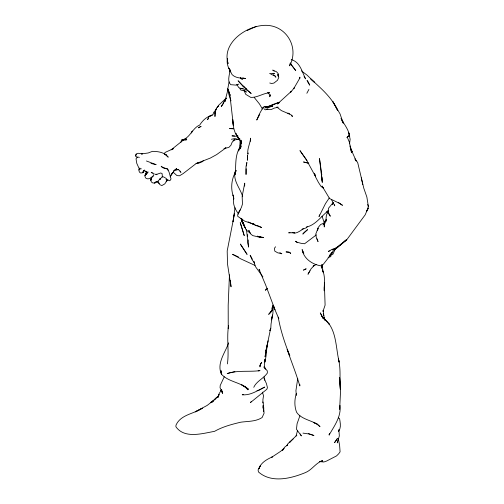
<?xml version="1.0" encoding="UTF-8"?>
<svg xmlns="http://www.w3.org/2000/svg" width="504" height="504" viewBox="0 0 504 504"><rect width="100%" height="100%" fill="white"/><g stroke="black" fill="none" stroke-linecap="round" stroke-linejoin="round"><path stroke-width="0.76" d="M264.959 359.257L264.298 366.427L265.564 369.104L263.888 366.937L267.296 370.849L267.341 373.086C263.636 378.46 256.46 381.251 253.758 387.318M324.261 286.839L324.236 290.77C324.053 283.853 325.634 276.387 322.384 269.917L323.177 272.217L322.043 264.965M299.886 78.441L299.899 77.125L299.187 79.204L293.882 88.358L294.538 87.557L290.417 92.528L291.488 91.199L277.458 103.975L278.895 103.377M233.673 197.971C232.558 204 235.059 209.45 238.663 214.112M264.947 359.27L264.921 362.099L266.074 355.893L267.177 344.635L265.066 356.763L268.122 340.792M299.861 384.584L299.842 385.995C296.213 373.577 291.344 361.658 287.154 349.392L289.806 355.83C284.899 343.369 280.501 330.404 278.239 317.167L278.794 318.692L274.995 309.815L265.702 285.094L259.043 269.363L259.831 270.579M321.489 265.079L321.451 268.141L321.495 265.022M246.122 168.802L246.04 174.472L246.009 166.597L246.859 162.446L246.45 165.974M229.446 274.812L228.186 305.329L228.23 328.545L228.57 325.691C226.498 338.316 229.232 351.212 227.405 363.901M329.068 213.57L330.303 216.229L328.003 212.953L328.488 208.291L333.339 202.343M244.667 186.096L244.724 183.173L242.147 196.403L242.474 204.032L241.466 207.295L237.68 214.641L237.737 216.329L244.667 221.117L253.518 224.179L252.202 223.669L253.266 223.826M322.106 265.041L321.993 267.908L321.943 264.965M250.412 141.315L250.545 138.209C250.217 143.678 246.992 148.699 247.855 154.3L248.207 152.983M214.912 116.651C215.076 113.022 214.975 108.53 218.238 106.142M273.288 305.418L272.891 313.614L271.429 319.908L272.525 315.094L271.032 324.104L270.787 328.57L269.848 330.668L270.686 328.23L265.929 351.118L266.54 347.401M273.155 305.43L273.011 307.553L271.732 311.277L268.676 314.37L270.453 312.014M141.013 168.311L140.95 169.067L139.079 168.443L136.773 163.34L136.023 158.773L137.573 156.99L139.375 157.374M242.128 220.015L242.197 219.278L241.851 221.086L242.802 223.184L242.399 221.281M297.511 430.58L296.05 436.054M146.362 174.264L146.5 173.023L145.001 175.531L145.013 176.715L146.04 178.378L148.05 178.914L151.899 177.584L151.496 177.559L150.879 180.325L151.477 178.882M235.784 171.013L236.275 170.837L235.166 171.883L234.858 174.699L235.456 170.837M227.518 58.773L227.354 60.234L228.06 63.636C221.174 41.756 249.499 23.474 268.632 25.471C287.885 27.455 299.029 48.806 289.561 65.835L290.254 63.013M248.226 239.929L247.899 242.827L248.56 247.08L246.437 229.547M247.514 236.59L247.741 234.606M147.326 172.551L145.662 174.069L145.001 175.531L147.326 172.551L146.576 173.061M227.48 58.848C226.315 63.378 228.173 67.763 230.719 71.417L228.892 68.109L230.322 71.94L229.969 70.062M297.751 378.384L295.911 390.688L296.371 395.224L296.245 393.75C294.437 399.811 294.292 406.268 296.585 412.266C301.027 418.862 310.155 420.134 316.802 423.914L313.822 422.585L317.306 424.318L320.002 426.655L316.726 423.599M235.324 173.716C236.048 164.203 234.782 154.287 240.748 146.116L238.644 150.973L240.717 143.155L240.326 146.557L239.91 145.228L240.112 140.351L240.477 141.391L237.352 135.967M242.185 219.12L241.989 220.689L246.147 229.975L250.268 233.213L248.781 230.322L250.438 233.711L252.674 235.582L260.392 237.434L257.342 236.086M234.984 207.724L233.056 221.81L233.705 216.317L234.543 213.457M349.524 143.823L350.148 139.236L348.73 132.842L349.713 136.464C348.9 130.63 345.404 125.679 342.241 120.878L343.23 122.472L341.082 118.295L342.222 121.18M323.152 310.344L322.982 311.396L325.099 305.147L324.349 282.757M238.871 212.846L239.079 211.579M328.003 212.953L328.362 211M338.776 430.183L338.556 431.329C341.422 427.594 340.225 422.894 339.595 418.641L338.285 417.778M272.947 305.027L272.154 309.047L271.914 307.812M235.166 171.883C232.829 180.797 240.534 188.616 242.708 196.762M337.693 440.874L337.252 442.903L339.337 435.935L338.89 429.61M180.986 142.235L181.459 140.087C189.857 138.732 192.118 128.155 199.773 124.998C202.507 120.525 206.848 116.392 212.178 115.429L210.943 115.75L212.222 114.704L212.915 114.811L213.564 112.606L216.626 108.883M221.962 390.846L221.684 392.043L221.829 390.751L222.686 393.429L220.053 387.746L220.216 385.472L224.261 376.79M228.016 89.391L224.948 101.335L225.761 99.017L221.25 106.627L223.644 103.112M229.099 81.894L227.764 88.925L230.032 95.369L229.811 94.16L233.346 125.244L232.691 119.36C232.993 126.428 234.215 133.793 239.255 139.148L235.803 133.403M215.051 116.109L215.113 112.505L215.032 113.432L215.718 109.771L215.447 111.075L215.869 110.13M339.961 405.285C341.504 416.361 334.347 425.924 329.131 434.984L329.471 433.642M234.562 213.463L227.191 250.973L227.524 264.083L231.046 286.795L230.328 280.369M137.416 157.576L135.633 156.032L136.162 154.073L138.109 153.279L142.651 153.821L141.233 153.934L148.17 152.983L152.454 151.339C158.193 151.427 164.506 152.233 168.229 157.166L165.344 154.64M270.251 94.903L269.753 96.743L270.49 94.935M329.131 434.984L329.515 433.553M135.633 156.032L136.162 154.073M328.394 210.395L326.353 215.41L325.836 221.565L326.441 219.574M270.906 311.503L270.465 312.915L270.913 311.497M319.549 214.874L319.019 216.575L325.489 203.572L329.251 197.971M324.198 223.82L325.093 221.004L326.252 219.435M241.101 146.412L240.32 148.775L240.944 146.122L241.057 140.213L241.391 143.753L240.402 139.999L241.158 142.229M228.652 342.827C225.231 352.825 216.493 363.031 221.395 374.176C228.488 382.026 240.578 382.171 248.466 389.233L241.674 384.836L245.265 387.078L247.943 389.806L244.938 386.19M218.251 396.982L219.083 394.462L217.829 396.85L216.241 397.87L218.251 396.982L216.764 397.316L212.102 402.129L212.94 401.726M224.948 101.335L226.038 98.192M164.411 154.255L165.035 152.46L173.534 148.598L171.152 149.82L183.248 140.15L186.776 139.715L185.365 139.885M299.893 415.787L297.064 423.807L296.472 429.263L301.342 435.916L300.308 433.994M147.905 172.45L143.81 170.472L143.111 172.399L142.267 172.91L140.402 172.916L139.545 172.211L138.858 170.585L139.81 168.008M335.236 249.089L332.949 254.192L330.832 255.326L330.826 256.649L328.085 257.279M151.395 178.227L150.658 179.84L151.364 181.969L152.819 182.952L154.646 183.072L157.418 181.648L162.219 176.885L162.307 175.625L162.067 173.496L160.719 172.985L157.009 174.245L155.49 174.252L156.952 174.724M143.81 170.472L142.941 172.33L144.1 170.799M235.538 171.398L236.036 170.421M143.898 170.497L142.941 172.33L144.547 169.974M306.848 93.265L308.914 89.428M309.928 270.812L307.988 274.252L311.144 268.72L314.553 265.173L313.104 266.213L316.361 264.474M208.404 118.295L207.591 119.7L209.009 116.449L210.565 115.592L209.696 116.676M170.169 176.885L172.714 172.519L171.266 174.768M266.15 289.101L265.451 290.298L267.529 288.219M191.514 132.502L192.452 131.027L191.218 133.012M333.352 202.684L332.281 204.41L333.566 202.904M262.823 107.787L259.283 114.206L256.738 120.04L259.774 114.332M223.285 102.841L226.088 98.526M346.267 239.621C341.321 245.372 334.158 248.705 329.918 255.169L332.514 252.221M271.448 310.748L272.229 309.658L271.341 310.836M275.549 246.771L274.516 248.201L274.743 251.074L277.609 252.775L281.868 253.789L279.827 252.662M170.9 175.329L174.579 170.264L176.728 168.594L173.407 170.988L176.91 169.609L178.756 169.829L180.93 172.355L180.01 171.02M221.697 389.617L219.164 393.567L218.453 395.961L212.014 401.669L207.194 405.399L195.224 411.863L202.381 408.19C193.725 414.005 180.697 414.515 176.003 425.143L175.883 426.724C184.514 439.072 202.387 433.471 214.553 431.342C222.68 426.712 231.802 424.33 240.836 422.182C248.006 421.218 255.938 421.64 262.13 417.526L264.109 413.097L263.327 408.001M346.815 137.579L349.537 135.261L347.224 137.056L349.392 142.248L351.597 152.687L350.11 146.721M324.551 223.241L323.058 225.049L324.261 224.173M251.37 401.455L250.45 402.57L266.824 389.283L267.41 387.759L267.145 386.392L266.414 383.557L264.065 378.353L264.795 380.148L264.109 376.866M329.326 250.507L328.438 251.578L330.599 250.507L331.172 249.688L335.702 248.132L346.601 239.98L365.198 214.811L368.096 207.976L366.547 211.447L367.983 209.015L368.298 205.953M214.717 399.615L215.605 398.563M221.659 389.768L220.771 390.808L221.747 389.686M218.345 106.168L217.293 107.283L218.585 105.305L226.258 98.085M329.572 255.61L332.709 252.315L323.392 264.203L321.3 265.898C312.575 264.669 303.704 258.804 302.123 249.568L303.736 253.235L302.715 251.616L303.805 253.21M152.926 175.965L150.961 177.988L153.575 175.871L154.085 173.641L151.194 172.311L152.372 173.256M307.276 226.737L306.174 227.852C302.022 228.803 299.124 232.621 294.802 233.182L292.118 232.571M166.037 181.534L167.983 179.588M296.856 435.191L287.513 444.163L286.908 445.649L287.771 444.83L284.621 447.212L282.486 450.431L284.067 448.239L280.671 451.307L271.807 457.197L272.469 456.8C267.013 459.327 260.877 462.514 258.917 468.676L260.562 465.337L258.079 469.949L258.439 471.927C271.373 483.468 291.01 478.542 305.399 472.594C312.064 469.917 315.674 462.924 322.604 460.65L319.624 461.664L322.85 461.381L319.901 461.456M145.076 174.926L147.741 172.463M293.164 439.022L289.183 442.651L290.802 441.485M156.341 181.534L154.646 183.072L156.429 181.597M239.362 210.874L240.414 209.922M148.1 171.902L145.662 174.069L146.758 173.439M340.187 244.875L343.155 242.487L337.201 247.647L333.371 249.763L337.724 247.275L332.325 249.927L335.45 248.705L338.411 246.311M328.369 210.672C321.086 216.26 315.762 224.986 306.331 227.109M327.821 211.113L326.737 211.989L328.469 211.037M343.155 242.487L341.271 244.012L346.601 239.98L343.986 241.466M203.666 160.537L201.978 161.879L197.644 163.63L196.081 163.592L183.147 173.59L179.55 175.776L176.992 175.6L173.54 172.57L173.376 171.94M316.329 234.883L304.586 243.76L301.052 243.312L297.102 242.222L295.388 241.252L297.524 242.726M263.453 107.818L262.282 108.65L263.85 106.741L265.665 106.709L264.619 106.993M213.053 400.837L210.496 402.557L213.69 400.712M260.209 389.422C254.665 392.314 248.705 395.451 242.241 394.758L243.495 394.689M183.273 139.86L186.354 138.562M159.415 179.159L160.455 178.511M225.855 147.924L216.638 154.602L210.206 158.124L196.081 163.592L198.488 162.395M301.972 229.301L303.269 228.495M268.783 106.76L279.203 102.274L273.552 104.233L269.716 106.42L265.728 107.944L271.398 105.739L265.161 107.15L269.716 106.42L272.708 104.75L267.101 106.848M260.738 389.069L264.72 387.078L259.144 390.127L256.952 390.537M256.334 26.391L247.149 30.511M238.871 84.055L236.42 85.138L230.681 84.678C226.643 80.728 230.139 74.315 229.818 69.502M324.91 222.629L320.626 224.513L318.194 227.468L317.476 230.567L318.024 228.224L315.781 234.064L316.26 237.315L318.049 241.599L316.94 238.795M225.849 147.804L223.965 148.636L228.911 147.363L230.983 145.165L232.004 142.5L234.436 139.539L233.075 140.881L234.643 139.967L239.929 138.89M266.647 107.585L272.727 106.224L266.647 107.585L271.398 105.739M232.155 372.261L227.197 373.565C237.869 370.012 249.165 372.109 260.026 370.629L258.187 370.868M176.91 169.609L175.846 169.867L178.473 169.615M277.647 107.346L274.378 108.083L271.045 109.626L266.918 109.078L268.021 109.185L265.325 109.822L264.039 108.788M239.45 139.066L238.209 139.331L234.839 138.562L231.368 139.274M232.861 372.072L234.921 371.713M159.459 179.393L160.574 179.21M237.907 135.859L235.028 136.294L231.947 135.878L234.518 135.866M290.052 232.621L288.653 232.823L294.493 232.754L292.969 232.583M162.168 176.98L163.472 176.841L166.396 178.561L166.893 180.835L164.783 183.878L161.816 185.592L159.85 184.647L158.017 181.61L159.113 183.525L156.87 181.667M243.098 88.452L241.164 88.572L238.764 87.576L236.704 84.307M233.239 128.564L229.522 128.627L233.743 128.822M183.469 139.74L181.969 139.747L184.193 139.866M242.405 88.578L241.164 88.572L245.385 89.454L247.968 90.783L251.175 93.486L247.338 90.166M269.596 73.534L274.466 73.584L273.08 73.288M278.303 107.201L276.841 107.081L281.402 110.609L289.353 114.024L287.891 113.085L291.627 115.195L292.307 116.619L291.942 115.403M319.977 461.639L323.845 462.011L326.686 461.009L336.552 455.899L338.656 453.814L340.087 451.842L339.589 445.064L338.341 438.833M289.208 252.214L286.152 251.918L289.208 252.214L290.714 253.638L290.38 252.655M293.429 232.615L294.752 232.747M164.304 154.249L166.496 154.552M150.929 163.447L156.127 164.644L146.425 160.978M302.98 433.119L308.738 433.938L313.935 435.488L308.473 433.598M242.758 77.843L245.549 78.611C240.912 77.937 235.897 78.334 232.124 74.661L229.61 69.791L230.303 70.925M308.813 163.176L303.509 161.979L308.574 163.252M268.273 92.44L269.621 92.78C263.189 93.139 257.405 97.726 250.778 97.385L245.744 94.349L244.012 90.531M163.378 167.971L167.649 169.029L169.073 172.116L171.039 178.945L169.867 180.766L165.961 179.569M269.76 82.996L271.606 83.494L273.937 83.066L277.496 80.275L278.794 77.44L277.899 74.472L278.271 76.343L278.013 74.743L278.416 73.937L276.57 71.814L272.733 70.075L274.239 71.215M255.018 265.438L240.824 258.886L232.552 254.306L238.461 256.946M270.818 74.201L274.617 75.82L275.915 77.219L274.938 75.758L273.275 74.705M291.23 59.604C300.138 61.935 301.946 71.82 305.607 78.889L304.088 76.602M248.151 221.892L251.521 223.373M252.202 223.669L255.73 225.439L261.683 227.506L257.494 225.59L255.73 225.439L253.802 223.908M267.46 92.623L268.67 93.303L268.418 92.988L270.1 95.628M328.23 323.581L329.547 324.343L322.906 317.659L321.987 316.291L325.118 320.116L322.906 317.659L320.292 312.889L322.138 316.814M323.555 188.049L321.13 186.593L318.396 182.341L315.624 177.08L314.477 173.244L315.624 176.728L306.067 159.195L299.968 150.627L307.018 160.77M338.392 202.501L342.493 205.311L339.387 203.282L329.572 198.551L322.037 185.995L323.146 187.784M301.436 70.888L307.125 75.178L314.761 82.555L310.817 79.015C320.998 88.351 332.117 97.656 337.749 110.641L332.867 101.613L340.074 113.954L343.249 123.316M244.226 87.129L247.054 89.529L242.449 85.617L238.077 80.766L244.226 87.129L242.449 85.617M240.723 78.019L242.329 79.405L240.452 77.673M244.673 90.632L246.343 92.087L244.711 90.959L240.786 90.027L239.828 88.458M324.28 318.875C336.943 329.017 335.538 347.653 339.205 362.099L338.373 358.955C341.101 368.846 339.431 379.21 340.326 389.315L339.652 377.584L340.546 391.06L339.658 409.324L339.601 406.797M322.459 187.337L323.511 188.376M254.218 97.442L259.459 103.956L262.502 109.103M162.666 167.794L161.173 166.251L162.918 167.467L167.649 169.029L167.996 170.276M252.359 259.201L250.16 255.251L252.126 259.743L254.451 262.993L253.978 261.595L255.377 266.528L262.93 276.916M291.948 65.583L295.741 70.579L290.48 63.725L291.406 65.243L290.619 63.076M235.834 133.421L236.59 134.694M331.349 199.401L334.757 205.84L334.536 204.763M322.447 317.47L323.033 318.522M229.66 93.272L227.751 88.622L228.948 94.714L230.996 100.888M243.457 224.173L245.58 228.407M243.791 224.034L242.928 222.27L243.665 224.923L243.419 223.398M351.023 149.386L356.202 161.009L354.948 158.873L357.676 162.527L363.794 188.231L366.862 197.032L368.367 206.438L367.706 204.441M350.979 149.297L352.126 151.748L350.003 145.952M241.038 218.673L242.248 221.42M145.738 171.083L146.343 172.815L146.28 171.417M273.615 305.846L274.995 309.815M322.05 216.178L324.419 223.348M323.247 313.438L324.608 319.164M324.28 317.633L325.256 320.538M262.382 392.15L263.523 395.741L262.899 399.792L263.006 402.929M262.817 401.94L263.359 403.824L263.119 408.19L263.107 405.607L263.768 407.761L263.762 411.321L263.308 407.95M323.411 314.194L323.82 315.674L323.31 310.552M244.081 224.62L244.793 227.468L241.737 221.527L241.233 218.49M361.311 177.843L362.779 184.584M321.81 174.901L319.492 158.558L322.295 182.404L321.256 171.889M235.059 174.384L234.908 173.2C231.229 180.413 230.599 189.655 233.68 197.222L233.056 194.998L233.793 199.112L233.717 197.852M321.924 176.999L322.106 180.508M146.261 171.41L146.286 174.189M259.976 365.343L259.969 366.893L260.436 364.115L261.721 362.3L259.976 365.343M139.142 169.426L139.11 169.93L139.306 168.802L139.142 169.426M247.634 157.235L247.338 160.253L247.521 155.226L247.634 157.235M324.752 223.259L324.211 226.995L325.093 221.004L324.752 223.259M337.359 438.593L334.643 442.525L337.359 438.593M304.252 232.363L302.822 234.095L307.579 229.629L304.252 232.363M304.655 269.394L303.44 270.163L306.18 268.827L304.655 269.394M200.983 126.403L198.456 127.789L200.983 126.403M263.649 237.573L261.645 237.472L259.661 236.628L263.649 237.573M308.089 82.051L307.049 80.495L309.746 85.151L308.089 82.051M247.023 254.281L240.402 244.144L247.023 254.281M244.207 235.507L240.251 222.705L244.207 235.507M221.395 374.176L221.061 370.799L221.395 374.176"/></g></svg>
